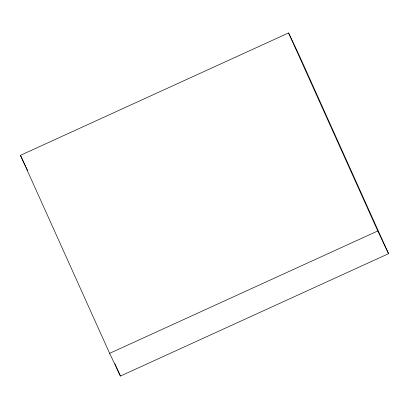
<?xml version="1.0" encoding="UTF-8"?>
<svg xmlns="http://www.w3.org/2000/svg" width="409" height="409" viewBox="0 0 409 409"><rect width="100%" height="100%" fill="white"/><g stroke="black" fill="none" stroke-linecap="round" stroke-linejoin="round"><path stroke-width="0.61" d="M20.45 155.323L288.575 32.94L299.362 55.66L388.55 253.677L120.425 376.06L109.638 353.34L20.45 155.323L25.573 166.11M109.638 353.34L377.763 230.962L388.55 253.677M26.115 167.25L27.73 170.655M288.575 32.94L377.763 230.962M114.914 363.826L120.425 376.06"/></g></svg>
